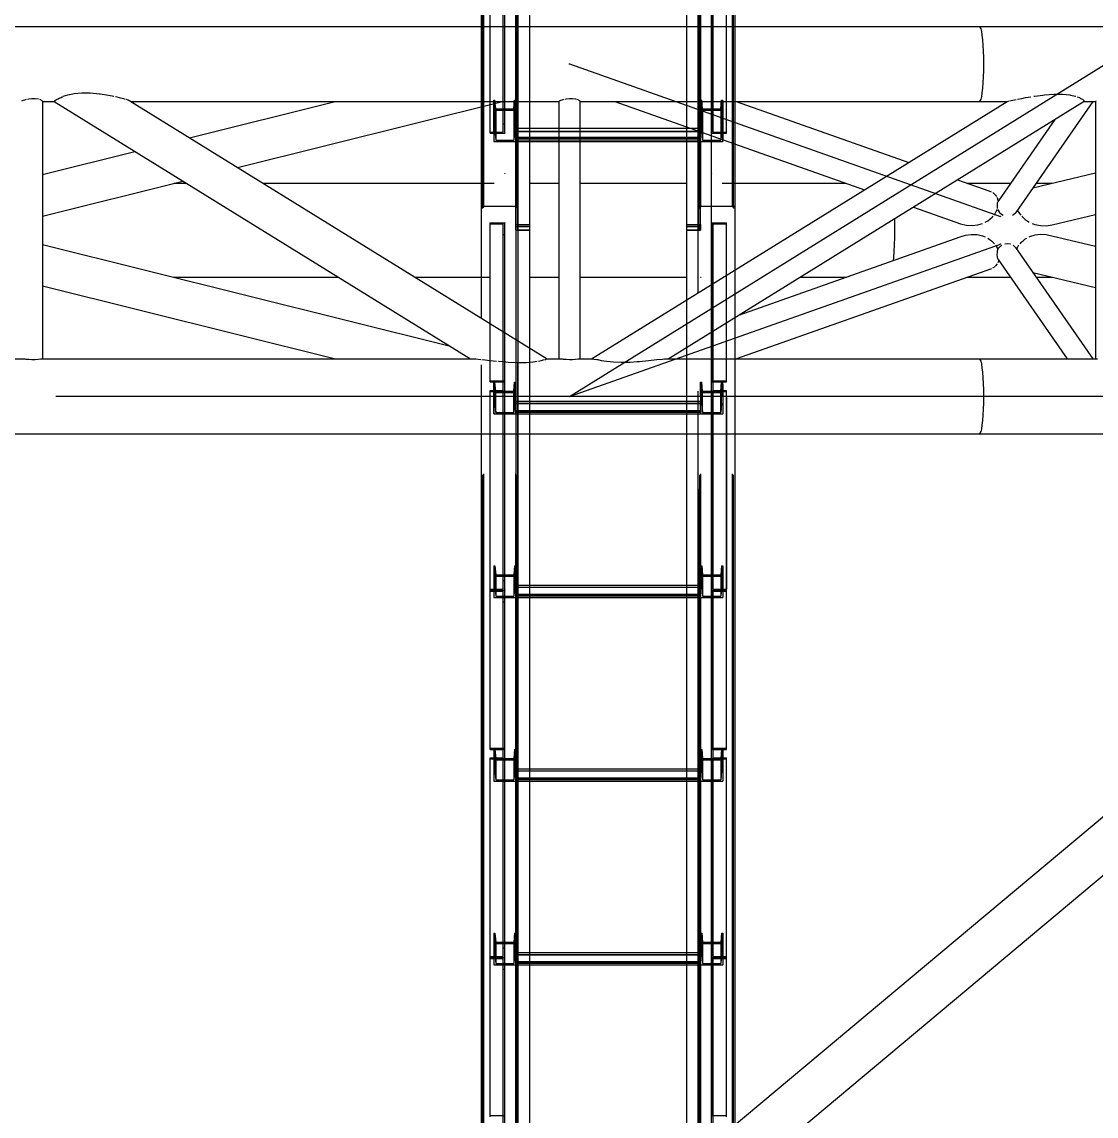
# Model space of a CAD drawing. Header units: millimetres. Extents: x 150209.93 to 150215.05, y 136675.65 to 136679.93.
# Drawn here: x 150213.788 to 150213.9043, y 136678.683 to 136678.8015 of the extents above; entities that cross this region are included whole.
import ezdxf

# ---------------------------------------------------------------- set-up
doc = ezdxf.new("R2010")
doc.units = ezdxf.units.MM
doc.header["$LTSCALE"] = 0.25
for name, pattern in [('CENTER', [50.8, 31.75, -6.35, 6.35, -6.35]), ('XKITLINE00', [0]), ('XKITLINE02', [4, 2, -2]), ('XKITLINE03', [6, 3, -1, 1, -1])]:
    doc.linetypes.add(name, pattern=pattern)

# ---------------------------------------------------------------- blocks, each defined once
blk = doc.blocks.new('çatıı')
at = {"color": 116, "linetype": 'XKITLINE02', "true_color": 0x136734}
for p, q in [((24664.54, 15752.41), (24664.54, 17452.73)), ((24665.07, 15753.25), (24665.07, 17453.8)), ((24682.31, 15753.25), (24682.31, 17436.87)), ((24682.84, 15752.41), (24682.84, 17434.76)), ((24683.69, 15752.41), (24683.69, 17435.72)), ((24547.15, 15752.41), (24547.15, 17382.25)), ((24547.68, 15753.25), (24547.68, 17382.75)), ((24564.91, 15753.25), (24564.92, 17382.75)), ((24564.99, 15740.27), (24564.99, 17383.29)), ((24565.45, 15752.41), (24565.45, 17382.25)), ((24565.85, 15740.48), (24565.85, 17383.08)), ((24572.5, 15809.97), (24572.5, 17383.29)), ((24657.5, 15796.2), (24657.5, 17383.29)), ((24657.5, 15743.16), (24657.5, 17380.27)), ((24664.15, 15740.48), (24664.15, 17383.08)), ((24665, 15740.27), (24665, 17383.29)), ((24546.3, 15807.12), (24546.3, 17332.58)), ((24564.99, 17309.24), (24564.99, 15740.27)), ((24565.85, 17311.54), (24565.85, 15740.48)), ((24572.5, 15743.16), (24572.5, 17310.06)), ((24558.2, 15793.37), (24558.2, 15909.61)), ((24559, 15792.88), (24559, 15909.61)), ((24670.98, 15848.24), (24670.98, 15909.61)), ((24671.78, 15846.83), (24671.78, 15909.61)), ((24551, 15792.88), (24551, 15905.19)), ((24678.98, 15846.83), (24678.98, 15905.19)), ((24546.3, 15807.12), (24546.3, 15850.57)), ((24566.3, 15809.97), (24566.3, 15850.57)), ((24572.5, 15809.97), (24572.5, 15850.57)), ((24657.5, 15796.2), (24657.5, 15850.57)), ((24663.69, 15794.01), (24663.69, 15850.57)), ((24683.69, 15786.94), (24683.69, 15850.57)), ((24670.98, 15792.88), (24670.98, 15848.24)), ((24671.78, 15793.37), (24671.78, 15848.24)), ((24678.98, 15792.88), (24678.98, 15848.24)), ((24552.99, 15793.79), (24552.99, 15810.67)), ((24552.99, 15810.67), (24553.67, 15810.67)), ((24552.99, 15810.28), (24552.99, 15805.23)), ((24553.67, 15793.79), (24553.67, 15810.67)), ((24554.06, 15805.92), (24553.67, 15810.67)), ((24563.93, 15805.92), (24564.31, 15810.67)), ((24564.31, 15793.79), (24564.31, 15810.67)), ((24564.31, 15810.67), (24564.99, 15810.67)), ((24564.99, 15793.79), (24564.99, 15810.67)), ((24564.99, 15810.28), (24564.99, 15805.23)), ((24664.97, 15810.28), (24664.97, 15793.79)), ((24664.97, 15805.23), (24664.97, 15810.67)), ((24664.97, 15810.67), (24665.65, 15810.67)), ((24665.65, 15793.79), (24665.65, 15810.67)), ((24666.04, 15805.92), (24665.65, 15810.67)), ((24675.91, 15805.92), (24676.29, 15810.67)), ((24676.29, 15793.79), (24676.29, 15810.67)), ((24676.29, 15810.67), (24676.97, 15810.67)), ((24676.97, 15810.28), (24676.97, 15793.79)), ((24676.97, 15805.23), (24676.97, 15810.67)), ((24552.99, 15805.23), (24552.99, 15788.35)), ((24552.99, 15805.23), (24564.99, 15805.23)), ((24554.06, 15805.92), (24554.06, 15789.04)), ((24554.06, 15805.92), (24563.93, 15805.92)), ((24563.93, 15805.92), (24563.93, 15789.04)), ((24564.99, 15805.23), (24564.99, 15788.35)), ((24664.97, 15788.35), (24664.97, 15805.23)), ((24664.97, 15805.23), (24676.97, 15805.23)), ((24666.04, 15805.92), (24675.91, 15805.92)), ((24666.04, 15805.92), (24666.04, 15789.04)), ((24675.91, 15805.92), (24675.91, 15789.04)), ((24676.97, 15788.35), (24676.97, 15805.23)), ((24558.2, 15797.78), (24559, 15797.78)), ((24670.98, 15797.78), (24671.78, 15797.78)), ((24551, 15793.37), (24558.2, 15793.37)), ((24551, 15792.88), (24559, 15792.88)), ((24552.99, 15793.79), (24553.67, 15793.79)), ((24552.99, 15793.79), (24552.99, 15788.35)), ((24553.67, 15793.79), (24554.06, 15789.04)), ((24564.31, 15793.79), (24563.93, 15789.04)), ((24564.31, 15793.79), (24564.99, 15793.79)), ((24564.99, 15788.35), (24564.99, 15795.59)), ((24564.99, 15795.59), (24572.5, 15795.59)), ((24564.99, 15795.49), (24664.97, 15795.49)), ((24564.99, 15793.89), (24664.97, 15793.89)), ((24564.99, 15793.79), (24564.99, 15788.35)), ((24564.99, 15793.79), (24664.97, 15793.79)), ((24564.99, 15790.69), (24664.97, 15790.69)), ((24588.25, 15795.59), (24599.65, 15795.59)), ((24657.5, 15795.59), (24664.97, 15795.59)), ((24664.97, 15788.35), (24664.97, 15795.59)), ((24664.97, 15793.79), (24664.97, 15788.35)), ((24664.97, 15793.79), (24665.65, 15793.79)), ((24665.65, 15793.79), (24666.04, 15789.04)), ((24670.98, 15792.88), (24678.98, 15792.88)), ((24671.78, 15793.37), (24678.98, 15793.37)), ((24676.29, 15793.79), (24675.91, 15789.04)), ((24676.29, 15793.79), (24676.97, 15793.79)), ((24676.97, 15793.79), (24676.97, 15788.35)), ((24552.99, 15788.35), (24564.99, 15788.35)), ((24554.06, 15789.04), (24563.93, 15789.04)), ((24564.99, 15790.16), (24572.5, 15790.16)), ((24564.99, 15789.2), (24664.97, 15789.2)), ((24564.99, 15788.35), (24572.5, 15788.35)), ((24588.25, 15790.16), (24599.65, 15790.16)), ((24588.25, 15788.35), (24599.65, 15788.35)), ((24657.5, 15790.16), (24664.97, 15790.16)), ((24657.5, 15788.35), (24664.97, 15788.35)), ((24664.97, 15788.35), (24676.97, 15788.35)), ((24666.04, 15789.04), (24675.91, 15789.04)), ((24546.3, 15752.41), (24546.3, 15753.36)), ((24546.3, 15752.41), (24547.15, 15752.41)), ((24546.3, 15752.41), (24547.15, 15752.41)), ((24547.68, 15753.25), (24547.15, 15752.41)), ((24547.68, 15753.25), (24547.15, 15752.41)), ((24547.15, 14108.01), (24547.15, 15752.41)), ((24547.68, 15753.25), (24564.91, 15753.25)), ((24547.68, 14108.55), (24547.68, 15753.25)), ((24547.68, 15753.25), (24564.92, 15753.25)), ((24564.91, 15753.25), (24565.45, 15752.41)), ((24564.91, 14108.55), (24564.92, 15753.25)), ((24564.92, 15753.25), (24565.45, 15752.41)), ((24565.45, 15752.41), (24566.3, 15752.41)), ((24565.45, 14108.01), (24565.45, 15752.41)), ((24565.45, 15752.41), (24566.3, 15752.41)), ((24566.3, 15752.41), (24566.3, 15753.36)), ((24663.69, 15752.41), (24663.69, 15753.36)), ((24663.69, 15752.41), (24664.54, 15752.41)), ((24663.69, 15752.41), (24664.54, 15752.41)), ((24665.07, 15753.25), (24664.54, 15752.41)), ((24665.07, 15753.25), (24664.54, 15752.41)), ((24664.54, 14108.01), (24664.54, 15752.41)), ((24665.07, 15753.25), (24682.31, 15753.25)), ((24665.07, 14108.55), (24665.07, 15753.25)), ((24665.07, 15753.25), (24682.31, 15753.25)), ((24682.31, 15753.25), (24682.84, 15752.41)), ((24682.31, 14108.55), (24682.31, 15753.25)), ((24682.31, 15753.25), (24682.84, 15752.41)), ((24682.84, 15752.41), (24683.69, 15752.41)), ((24682.84, 14108.01), (24682.84, 15752.41)), ((24682.84, 15752.41), (24683.69, 15752.41)), ((24683.69, 15752.41), (24683.69, 15753.36)), ((24551, 15658.09), (24551, 15744.34)), ((24551, 15744.34), (24559, 15744.34)), ((24551, 15743.71), (24558.2, 15743.71)), ((24558.2, 15652.37), (24558.2, 15743.71)), ((24559, 15652.37), (24559, 15744.34)), ((24564.99, 15743.29), (24566.3, 15743.29)), ((24565.85, 15743.08), (24566.3, 15743.09)), ((24663.69, 15743.29), (24665, 15743.29)), ((24663.69, 15743.09), (24664.15, 15743.08)), ((24664.15, 15743.08), (24664.15, 15740.48)), ((24665, 15743.29), (24665, 15740.27)), ((24670.98, 15710.02), (24670.98, 15744.34)), ((24670.98, 15744.34), (24678.98, 15744.34)), ((24671.78, 15711.33), (24671.78, 15743.71)), ((24671.78, 15743.71), (24678.98, 15743.71)), ((24678.98, 15715.79), (24678.98, 15744.34)), ((24558.2, 15737.99), (24559, 15737.99)), ((24564.99, 15742.34), (24566.3, 15742.34)), ((24564.99, 14100.27), (24564.99, 15742.34)), ((24564.99, 15740.27), (24572.5, 15740.27)), ((24564.99, 15740.27), (24572.5, 15740.27)), ((24565.85, 15742.2), (24572.5, 15742.25)), ((24565.85, 14100.42), (24565.85, 15742.2)), ((24565.85, 15740.48), (24572.5, 15740.4)), ((24565.85, 15740.42), (24572.5, 15740.36)), ((24572.5, 15740.27), (24572.5, 15742.34)), ((24572.5, 15742.34), (24572.5, 15742.25)), ((24572.5, 15740.36), (24572.5, 15740.27)), ((24657.5, 15740.27), (24657.5, 15742.34)), ((24657.5, 14102.25), (24657.5, 15742.25)), ((24657.5, 15742.25), (24664.15, 15742.2)), ((24657.5, 15740.4), (24664.15, 15740.48)), ((24657.5, 15740.36), (24664.15, 15740.42)), ((24657.5, 15740.27), (24665, 15740.27)), ((24657.5, 15740.27), (24665, 15740.27)), ((24663.69, 15742.34), (24665, 15742.34)), ((24664.15, 14100.42), (24664.15, 15742.2)), ((24665, 14100.27), (24665, 15742.34)), ((24670.98, 15737.99), (24671.78, 15737.99)), ((24678.98, 15658.09), (24678.98, 15715.79)), ((24683.69, 15629.97), (24683.69, 15718.7)), ((24670.98, 15652.37), (24670.98, 15710.83)), ((24671.78, 15652.37), (24671.78, 15711.33)), ((24657.5, 15629.97), (24657.5, 15702.48)), ((24663.69, 14153.32), (24663.69, 15706.31)), ((24546.3, 14167.42), (24546.3, 15692.58)), ((24566.3, 15629.97), (24566.3, 15680.21)), ((24572.5, 14102.34), (24572.5, 15676.38)), ((24572.5, 15629.97), (24572.5, 15676.38)), ((24564.99, 15669.24), (24564.99, 14100.27)), ((24565.85, 15668.71), (24565.85, 14100.42)), ((24551, 15658.73), (24559, 15658.73)), ((24551, 15658.09), (24558.2, 15658.09)), ((24552.99, 15646.38), (24552.99, 15657.93)), ((24552.99, 15657.93), (24553.67, 15657.93)), ((24552.99, 15656.81), (24552.99, 15652.46)), ((24553.67, 15646.38), (24553.67, 15657.93)), ((24554.06, 15653.16), (24553.67, 15657.93)), ((24558.2, 15545.93), (24558.2, 15658.15)), ((24558.2, 15658.15), (24559, 15658.15)), ((24559, 15545.41), (24559, 15658.15)), ((24563.93, 15653.16), (24564.31, 15657.93)), ((24564.31, 15646.38), (24564.31, 15657.93)), ((24564.31, 15657.93), (24564.99, 15657.93)), ((24564.99, 15646.38), (24564.99, 15657.93)), ((24564.99, 15656.81), (24564.99, 15652.46)), ((24664.97, 15650.27), (24664.97, 15657.93)), ((24664.97, 15657.93), (24665.65, 15657.93)), ((24664.97, 15656.81), (24664.97, 15646.38)), ((24666.04, 15653.16), (24665.65, 15657.93)), ((24665.65, 15646.38), (24665.65, 15657.93)), ((24670.98, 15658.73), (24678.98, 15658.73)), ((24670.98, 15545.41), (24670.98, 15658.15)), ((24670.98, 15658.15), (24671.78, 15658.15)), ((24671.78, 15545.93), (24671.78, 15658.15)), ((24671.78, 15658.09), (24678.98, 15658.09)), ((24675.91, 15653.16), (24676.29, 15657.93)), ((24676.29, 15657.93), (24676.97, 15657.93)), ((24676.29, 15646.38), (24676.29, 15657.93)), ((24676.97, 15650.27), (24676.97, 15657.93)), ((24676.97, 15656.81), (24676.97, 15646.38)), ((24551, 15545.41), (24551, 15653.47)), ((24551, 15653.47), (24558.2, 15653.47)), ((24551, 15652.95), (24559, 15652.95)), ((24552.99, 15640.9), (24552.99, 15652.46)), ((24552.99, 15652.46), (24564.99, 15652.46)), ((24554.06, 15641.6), (24554.06, 15653.16)), ((24554.06, 15653.16), (24563.93, 15653.16)), ((24558.2, 15652.37), (24559, 15652.37)), ((24563.93, 15641.6), (24563.93, 15653.16)), ((24564.99, 15640.9), (24564.99, 15652.46)), ((24664.97, 15652.46), (24676.97, 15652.46)), ((24664.97, 15650.27), (24664.97, 15640.9)), ((24666.04, 15653.16), (24675.91, 15653.16)), ((24666.04, 15641.6), (24666.04, 15653.16)), ((24670.98, 15652.95), (24678.98, 15652.95)), ((24670.98, 15652.37), (24671.78, 15652.37)), ((24670.98, 15650.27), (24670.98, 15545.41)), ((24671.78, 15653.47), (24678.98, 15653.47)), ((24675.91, 15641.6), (24675.91, 15653.16)), ((24676.97, 15650.27), (24676.97, 15640.9)), ((24678.98, 15545.41), (24678.98, 15653.47)), ((24678.98, 15650.27), (24678.98, 15545.93)), ((24552.99, 15646.38), (24553.67, 15646.38)), ((24552.99, 15646.38), (24552.99, 15640.9)), ((24553.67, 15646.38), (24554.06, 15641.6)), ((24564.31, 15646.38), (24563.93, 15641.6)), ((24564.31, 15646.38), (24564.99, 15646.38)), ((24564.99, 15640.9), (24564.99, 15647.61)), ((24564.99, 15647.61), (24664.97, 15647.61)), ((24564.99, 15647.54), (24664.97, 15647.54)), ((24564.99, 15646.45), (24664.97, 15646.45)), ((24564.99, 15646.38), (24564.99, 15640.9)), ((24564.99, 15646.38), (24664.97, 15646.38)), ((24564.99, 15642.73), (24664.97, 15642.73)), ((24664.97, 15640.9), (24664.97, 15647.61)), ((24664.97, 15646.38), (24664.97, 15640.9)), ((24664.97, 15646.38), (24665.65, 15646.38)), ((24665.65, 15646.38), (24666.04, 15641.6)), ((24676.29, 15646.38), (24675.91, 15641.6)), ((24676.29, 15646.38), (24676.97, 15646.38)), ((24676.97, 15646.38), (24676.97, 15640.9)), ((24552.99, 15640.9), (24564.99, 15640.9)), ((24554.06, 15641.6), (24563.93, 15641.6)), ((24564.99, 15642.14), (24664.97, 15642.14)), ((24564.99, 15641.71), (24664.97, 15641.71)), ((24564.99, 15640.9), (24664.97, 15640.9)), ((24664.97, 15640.9), (24676.97, 15640.9)), ((24666.04, 15641.6), (24675.91, 15641.6)), ((24552.99, 15558.47), (24552.99, 15546.91)), ((24552.99, 15558.47), (24553.67, 15558.47)), ((24552.99, 15558.47), (24552.99, 15553)), ((24553.67, 15558.47), (24553.67, 15546.91)), ((24553.67, 15558.47), (24554.06, 15553.69)), ((24554.06, 15553.69), (24554.06, 15542.13)), ((24554.06, 15553.69), (24563.93, 15553.69)), ((24564.31, 15558.47), (24563.93, 15553.69)), ((24563.93, 15553.69), (24563.93, 15542.13)), ((24564.31, 15558.47), (24564.31, 15546.91)), ((24564.31, 15558.47), (24564.99, 15558.47)), ((24564.99, 15558.47), (24564.99, 15546.91)), ((24564.99, 15558.47), (24564.99, 15553)), ((24664.97, 15558.47), (24664.97, 15553)), ((24664.97, 15558.47), (24665.65, 15558.47)), ((24664.97, 15558.47), (24664.97, 15546.91)), ((24665.65, 15558.47), (24666.04, 15553.69)), ((24665.65, 15558.47), (24665.65, 15546.91)), ((24666.04, 15553.69), (24675.91, 15553.69)), ((24666.04, 15553.69), (24666.04, 15542.13)), ((24676.29, 15558.47), (24675.91, 15553.69)), ((24675.91, 15553.69), (24675.91, 15542.13)), ((24676.29, 15558.47), (24676.97, 15558.47)), ((24676.29, 15558.47), (24676.29, 15546.91)), ((24676.97, 15558.47), (24676.97, 15553)), ((24676.97, 15558.47), (24676.97, 15546.91)), ((24552.99, 15553), (24552.99, 15541.44)), ((24552.99, 15553), (24564.99, 15553)), ((24558.2, 15550.62), (24559, 15550.62)), ((24564.99, 15553), (24564.99, 15541.44)), ((24564.99, 15541.44), (24564.99, 15548.15)), ((24564.99, 15548.15), (24572.5, 15548.15)), ((24564.99, 15548.08), (24664.97, 15548.08)), ((24657.5, 15548.15), (24664.97, 15548.15)), ((24664.97, 15553), (24676.97, 15553)), ((24664.97, 15553), (24664.97, 15541.44)), ((24664.97, 15541.44), (24664.97, 15548.15)), ((24670.98, 15550.62), (24671.78, 15550.62)), ((24676.97, 15553), (24676.97, 15541.44)), ((24551, 15545.93), (24558.2, 15545.93)), ((24551, 15545.41), (24559, 15545.41)), ((24551, 15459.16), (24551, 15545.41)), ((24551, 15545.41), (24559, 15545.41)), ((24551, 15544.78), (24558.2, 15544.78)), ((24552.99, 15546.91), (24553.67, 15546.91)), ((24552.99, 15546.91), (24552.99, 15541.44)), ((24553.67, 15546.91), (24554.06, 15542.13)), ((24554.06, 15542.13), (24563.93, 15542.13)), ((24558.2, 15453.44), (24558.2, 15544.78)), ((24559, 15453.44), (24559, 15545.41)), ((24564.31, 15546.91), (24563.93, 15542.13)), ((24564.31, 15546.91), (24564.99, 15546.91)), ((24564.99, 15546.98), (24664.97, 15546.98)), ((24564.99, 15546.91), (24564.99, 15541.44)), ((24564.99, 15546.91), (24664.97, 15546.91)), ((24564.99, 15543.26), (24664.97, 15543.26)), ((24564.99, 15542.68), (24572.5, 15542.68)), ((24564.99, 15542.24), (24664.97, 15542.24)), ((24657.5, 15542.68), (24664.97, 15542.68)), ((24664.97, 15546.91), (24664.97, 15541.44)), ((24664.97, 15546.91), (24665.65, 15546.91)), ((24665.65, 15546.91), (24666.04, 15542.13)), ((24666.04, 15542.13), (24675.91, 15542.13)), ((24670.98, 15453.44), (24670.98, 15545.41)), ((24670.98, 15545.41), (24678.98, 15545.41)), ((24670.98, 15545.41), (24678.98, 15545.41)), ((24671.78, 15545.93), (24678.98, 15545.93)), ((24671.78, 15453.44), (24671.78, 15544.78)), ((24671.78, 15544.78), (24678.98, 15544.78)), ((24676.29, 15546.91), (24675.91, 15542.13)), ((24676.29, 15546.91), (24676.97, 15546.91)), ((24676.97, 15546.91), (24676.97, 15541.44)), ((24678.98, 15459.16), (24678.98, 15545.41)), ((24552.99, 15541.44), (24564.99, 15541.44)), ((24558.2, 15539.05), (24559, 15539.05)), ((24564.99, 15541.44), (24572.5, 15541.44)), ((24657.5, 15541.44), (24664.97, 15541.44)), ((24664.97, 15541.44), (24676.97, 15541.44)), ((24670.98, 15539.05), (24671.78, 15539.05)), ((24551, 15459.8), (24559, 15459.8)), ((24551, 15459.16), (24558.2, 15459.16)), ((24552.99, 15459), (24552.99, 15447.44)), ((24552.99, 15459), (24553.67, 15459)), ((24552.99, 15459), (24552.99, 15453.53)), ((24553.67, 15459), (24553.67, 15447.44)), ((24553.67, 15459), (24554.06, 15454.23)), ((24558.2, 15347), (24558.2, 15459.22)), ((24558.2, 15459.22), (24559, 15459.22)), ((24559, 15346.48), (24559, 15459.22)), ((24564.31, 15459), (24563.93, 15454.23)), ((24564.31, 15459), (24564.31, 15447.44)), ((24564.31, 15459), (24564.99, 15459)), ((24564.99, 15459), (24564.99, 15447.44)), ((24564.99, 15459), (24564.99, 15453.53)), ((24664.97, 15459), (24664.97, 15453.53)), ((24664.97, 15459), (24665.65, 15459)), ((24664.97, 15459), (24664.97, 15447.44)), ((24665.65, 15459), (24666.04, 15454.23)), ((24665.65, 15459), (24665.65, 15447.44)), ((24670.98, 15459.8), (24678.98, 15459.8)), ((24670.98, 15346.48), (24670.98, 15459.22)), ((24670.98, 15459.22), (24671.78, 15459.22)), ((24671.78, 15347), (24671.78, 15459.22)), ((24671.78, 15459.16), (24678.98, 15459.16)), ((24676.29, 15459), (24675.91, 15454.23)), ((24676.29, 15459), (24676.97, 15459)), ((24676.29, 15459), (24676.29, 15447.44)), ((24676.97, 15459), (24676.97, 15453.53)), ((24676.97, 15459), (24676.97, 15447.44)), ((24551, 15346.48), (24551, 15454.54)), ((24551, 15454.54), (24558.2, 15454.54)), ((24551, 15454.01), (24559, 15454.01)), ((24552.99, 15453.53), (24552.99, 15441.97)), ((24552.99, 15453.53), (24564.99, 15453.53)), ((24554.06, 15454.23), (24554.06, 15442.67)), ((24554.06, 15454.23), (24563.93, 15454.23)), ((24558.2, 15453.44), (24559, 15453.44)), ((24563.93, 15454.23), (24563.93, 15442.67)), ((24564.99, 15453.53), (24564.99, 15441.97)), ((24664.97, 15453.53), (24676.97, 15453.53)), ((24664.97, 15453.53), (24664.97, 15441.97)), ((24666.04, 15454.23), (24675.91, 15454.23)), ((24666.04, 15454.23), (24666.04, 15442.67)), ((24670.98, 15454.01), (24678.98, 15454.01)), ((24670.98, 15453.44), (24671.78, 15453.44)), ((24671.78, 15454.54), (24678.98, 15454.54)), ((24675.91, 15454.23), (24675.91, 15442.67)), ((24676.97, 15453.53), (24676.97, 15441.97)), ((24678.98, 15346.48), (24678.98, 15454.54)), ((24552.99, 15447.44), (24553.67, 15447.44)), ((24552.99, 15447.44), (24552.99, 15441.97)), ((24553.67, 15447.44), (24554.06, 15442.67)), ((24564.31, 15447.44), (24563.93, 15442.67)), ((24564.31, 15447.44), (24564.99, 15447.44)), ((24564.99, 15441.97), (24564.99, 15448.68)), ((24564.99, 15448.68), (24572.5, 15448.68)), ((24564.99, 15448.61), (24664.97, 15448.61)), ((24564.99, 15447.51), (24664.97, 15447.51)), ((24564.99, 15447.44), (24564.99, 15441.97)), ((24564.99, 15447.44), (24664.97, 15447.44)), ((24657.5, 15448.68), (24664.97, 15448.68)), ((24664.97, 15441.97), (24664.97, 15448.68)), ((24664.97, 15447.44), (24664.97, 15441.97)), ((24664.97, 15447.44), (24665.65, 15447.44)), ((24665.65, 15447.44), (24666.04, 15442.67)), ((24676.29, 15447.44), (24675.91, 15442.67)), ((24676.29, 15447.44), (24676.97, 15447.44)), ((24676.97, 15447.44), (24676.97, 15441.97)), ((24552.99, 15441.97), (24564.99, 15441.97)), ((24554.06, 15442.67), (24563.93, 15442.67)), ((24564.99, 15443.8), (24664.97, 15443.8)), ((24564.99, 15443.21), (24572.5, 15443.21)), ((24564.99, 15442.78), (24664.97, 15442.78)), ((24564.99, 15441.97), (24572.5, 15441.97)), ((24657.5, 15443.21), (24664.97, 15443.21)), ((24657.5, 15441.97), (24664.97, 15441.97)), ((24664.97, 15441.97), (24676.97, 15441.97)), ((24666.04, 15442.67), (24675.91, 15442.67)), ((24552.99, 15359.54), (24552.99, 15347.98)), ((24552.99, 15359.54), (24553.67, 15359.54)), ((24552.99, 15359.54), (24552.99, 15354.07)), ((24553.67, 15359.54), (24553.67, 15347.98)), ((24553.67, 15359.54), (24554.06, 15354.76)), ((24564.31, 15359.54), (24563.93, 15354.76)), ((24564.31, 15359.54), (24564.31, 15347.98)), ((24564.31, 15359.54), (24564.99, 15359.54)), ((24564.99, 15359.54), (24564.99, 15347.98)), ((24564.99, 15359.54), (24564.99, 15354.07)), ((24664.97, 15359.54), (24664.97, 15354.07)), ((24664.97, 15359.54), (24665.65, 15359.54)), ((24664.97, 15359.54), (24664.97, 15347.98)), ((24665.65, 15359.54), (24666.04, 15354.76)), ((24665.65, 15359.54), (24665.65, 15347.98)), ((24676.29, 15359.54), (24675.91, 15354.76)), ((24676.29, 15359.54), (24676.97, 15359.54)), ((24676.29, 15359.54), (24676.29, 15347.98)), ((24676.97, 15359.54), (24676.97, 15354.07)), ((24676.97, 15359.54), (24676.97, 15347.98)), ((24552.99, 15354.07), (24552.99, 15342.51)), ((24552.99, 15354.07), (24564.99, 15354.07)), ((24554.06, 15354.76), (24554.06, 15343.2)), ((24554.06, 15354.76), (24563.93, 15354.76)), ((24563.93, 15354.76), (24563.93, 15343.2)), ((24564.99, 15354.07), (24564.99, 15342.51)), ((24664.97, 15354.07), (24676.97, 15354.07)), ((24664.97, 15354.07), (24664.97, 15342.51)), ((24666.04, 15354.76), (24675.91, 15354.76)), ((24666.04, 15354.76), (24666.04, 15343.2)), ((24675.91, 15354.76), (24675.91, 15343.2)), ((24676.97, 15354.07), (24676.97, 15342.51)), ((24551, 15347), (24558.2, 15347)), ((24551, 15346.48), (24559, 15346.48)), ((24551, 15260.23), (24551, 15346.48)), ((24551, 15346.48), (24559, 15346.48)), ((24552.99, 15347.98), (24553.67, 15347.98)), ((24552.99, 15347.98), (24552.99, 15342.51)), ((24553.67, 15347.98), (24554.06, 15343.2)), ((24558.2, 15351.69), (24559, 15351.69)), ((24559, 15254.5), (24559, 15346.48)), ((24564.31, 15347.98), (24563.93, 15343.2)), ((24564.31, 15347.98), (24564.99, 15347.98)), ((24564.99, 15342.51), (24564.99, 15349.22)), ((24564.99, 15349.22), (24572.5, 15349.22)), ((24564.99, 15349.15), (24664.97, 15349.15)), ((24564.99, 15348.05), (24664.97, 15348.05)), ((24564.99, 15347.98), (24564.99, 15342.51)), ((24564.99, 15347.98), (24664.97, 15347.98)), ((24657.5, 15349.22), (24664.97, 15349.22)), ((24664.97, 15342.51), (24664.97, 15349.22)), ((24664.97, 15347.98), (24664.97, 15342.51)), ((24664.97, 15347.98), (24665.65, 15347.98)), ((24665.65, 15347.98), (24666.04, 15343.2)), ((24670.98, 15351.69), (24671.78, 15351.69)), ((24670.98, 15346.48), (24678.98, 15346.48)), ((24670.98, 15254.5), (24670.98, 15346.48)), ((24670.98, 15346.48), (24678.98, 15346.48)), ((24671.78, 15347), (24678.98, 15347)), ((24676.29, 15347.98), (24675.91, 15343.2)), ((24676.29, 15347.98), (24676.97, 15347.98)), ((24676.97, 15347.98), (24676.97, 15342.51)), ((24678.98, 15260.23), (24678.98, 15346.48)), ((24551, 15345.84), (24558.2, 15345.84)), ((24552.99, 15342.51), (24564.99, 15342.51)), ((24554.06, 15343.2), (24563.93, 15343.2)), ((24558.2, 15254.5), (24558.2, 15345.84)), ((24564.99, 15344.33), (24664.97, 15344.33)), ((24564.99, 15343.74), (24572.5, 15343.74)), ((24564.99, 15343.31), (24664.97, 15343.31)), ((24564.99, 15342.51), (24572.5, 15342.51)), ((24657.5, 15343.74), (24664.97, 15343.74)), ((24657.5, 15342.51), (24664.97, 15342.51)), ((24664.97, 15342.51), (24676.97, 15342.51)), ((24666.04, 15343.2), (24675.91, 15343.2)), ((24671.78, 15254.5), (24671.78, 15345.84)), ((24671.78, 15345.84), (24678.98, 15345.84)), ((24558.2, 15340.12), (24559, 15340.12)), ((24670.98, 15340.12), (24671.78, 15340.12)), ((24551, 15260.86), (24559, 15260.86)), ((24670.98, 15260.86), (24678.98, 15260.86))]:
    blk.add_line(p, q, dxfattribs=at)
at = {"color": 1, "linetype": 'XKITLINE03'}
for p, q in [((24564.99, 17380.27), (24564.99, 15740.27)), ((24665, 15740.27), (24665, 17380.27)), ((24670.99, 15742.68), (24670.99, 17382.53)), ((24559, 15792.88), (24559, 15904.7)), ((24670.98, 15904.7), (24670.98, 15792.88)), ((24564.99, 15788.35), (24564.99, 15805.23)), ((24664.97, 15805.23), (24664.97, 15788.35)), ((24564.99, 15790.16), (24664.97, 15790.16)), ((24559, 14104.66), (24559, 15770.92)), ((24670.99, 14104.66), (24670.99, 15770.92)), ((24559, 15658.73), (24559, 15744.34)), ((24670.98, 15744.34), (24670.98, 15658.73)), ((24564.99, 15740.27), (24564.99, 14100.27)), ((24665, 14100.27), (24665, 15740.27)), ((24559, 15545.41), (24559, 15652.95)), ((24564.99, 15640.9), (24564.99, 15652.46)), ((24664.97, 15652.46), (24664.97, 15640.9)), ((24670.98, 15652.95), (24670.98, 15545.41)), ((24564.99, 15642.14), (24664.97, 15642.14)), ((24564.99, 15541.44), (24564.99, 15553)), ((24664.97, 15553), (24664.97, 15541.44)), ((24559, 15459.8), (24559, 15545.41)), ((24564.99, 15542.68), (24664.97, 15542.68)), ((24670.98, 15545.41), (24670.98, 15459.8)), ((24559, 15346.48), (24559, 15454.01)), ((24564.99, 15441.97), (24564.99, 15453.53)), ((24664.97, 15453.53), (24664.97, 15441.97)), ((24670.98, 15454.01), (24670.98, 15346.48)), ((24564.99, 15443.21), (24664.97, 15443.21)), ((24564.99, 15342.51), (24564.99, 15354.07)), ((24664.97, 15354.07), (24664.97, 15342.51)), ((24559, 15260.86), (24559, 15346.48)), ((24670.98, 15346.48), (24670.98, 15260.86)), ((24564.99, 15343.74), (24664.97, 15343.74))]:
    blk.add_line(p, q, dxfattribs=at)
at = {"color": 7, "linetype": 'XKITLINE00'}
for p, q in [((24546.3, 15850.57), (24546.3, 16339.66)), ((24566.3, 15850.57), (24566.3, 16322.91)), ((24572.5, 15850.57), (24572.5, 16317.72)), ((24657.5, 15850.57), (24657.5, 16246.55)), ((24663.69, 15850.57), (24663.69, 16241.36)), ((24683.69, 15850.57), (24683.69, 16224.62)), ((24566.3, 15753.36), (24566.3, 15809.97)), ((24572.5, 15743.29), (24572.5, 15809.97)), ((24546.3, 15753.36), (24546.3, 15807.12)), ((24572.5, 15795.59), (24588.25, 15795.59)), ((24599.65, 15795.59), (24657.5, 15795.59)), ((24657.5, 15743.16), (24657.5, 15796.2)), ((24663.69, 15753.36), (24663.69, 15794.01)), ((24572.5, 15790.16), (24588.25, 15790.16)), ((24572.5, 15788.35), (24588.25, 15788.35)), ((24599.65, 15790.16), (24657.5, 15790.16)), ((24599.65, 15788.35), (24657.5, 15788.35)), ((24683.69, 15753.36), (24683.69, 15786.94)), ((24546.3, 15753.36), (24566.3, 15753.36)), ((24546.3, 15692.58), (24546.3, 15753.36)), ((24546.3, 15753.36), (24566.3, 15753.36)), ((24566.3, 15680.21), (24566.3, 15753.36)), ((24663.69, 15753.36), (24683.69, 15753.36)), ((24663.69, 15706.31), (24663.69, 15753.36)), ((24663.69, 15753.36), (24683.69, 15753.36)), ((24683.69, 15718.7), (24683.69, 15753.36)), ((24566.3, 15743.29), (24572.5, 15743.29)), ((24566.3, 15743.09), (24572.5, 15743.16)), ((24572.5, 15743.16), (24572.5, 15743.29)), ((24572.5, 15742.34), (24572.5, 15743.16)), ((24657.5, 15743.29), (24663.69, 15743.29)), ((24657.5, 15743.16), (24663.69, 15743.09)), ((24657.5, 15742.34), (24657.5, 15743.16)), ((24566.3, 15742.34), (24572.5, 15742.34)), ((24572.5, 15676.38), (24572.5, 15742.34)), ((24657.5, 15702.48), (24657.5, 15742.34)), ((24657.5, 15742.34), (24663.69, 15742.34)), ((24546.3, 15140.89), (24546.3, 15629.97)), ((24566.3, 15157.64), (24566.3, 15629.97)), ((24572.5, 15162.83), (24572.5, 15629.97)), ((24657.5, 15234), (24657.5, 15629.97)), ((24663.69, 15239.19), (24663.69, 15629.97)), ((24683.69, 15255.93), (24683.69, 15629.97)), ((24572.5, 15548.15), (24657.5, 15548.15)), ((24572.5, 15542.68), (24657.5, 15542.68)), ((24572.5, 15541.44), (24657.5, 15541.44)), ((24572.5, 15448.68), (24657.5, 15448.68)), ((24572.5, 15443.21), (24657.5, 15443.21)), ((24572.5, 15441.97), (24657.5, 15441.97)), ((24572.5, 15349.22), (24657.5, 15349.22)), ((24572.5, 15343.74), (24657.5, 15343.74)), ((24572.5, 15342.51), (24657.5, 15342.51))]:
    blk.add_line(p, q, dxfattribs=at)
at = {"color": 8, "linetype": 'XKITLINE00'}
for p, q in [((23551.38, 15850.57), (24815.88, 15850.57)), ((24815.88, 15850.57), (24816.29, 15850.27)), ((24815.88, 15850.57), (24816.29, 15850.27)), ((24815.88, 15850.57), (25133.95, 15850.57)), ((24816.29, 15850.27), (24816.68, 15849.35)), ((24816.29, 15850.27), (24816.68, 15849.35)), ((24816.68, 15849.35), (24817.05, 15847.86)), ((24816.68, 15849.35), (24817.05, 15847.86)), ((24817.05, 15847.86), (24817.39, 15845.83)), ((24817.39, 15845.83), (24817.68, 15843.32)), ((24817.68, 15843.32), (24817.91, 15840.42)), ((24817.91, 15840.42), (24818.08, 15837.22)), ((24818.08, 15837.22), (24818.19, 15833.8)), ((24818.19, 15833.8), (24818.22, 15830.27)), ((24818.19, 15826.75), (24818.08, 15823.33)), ((24818.22, 15830.27), (24818.19, 15826.75)), ((24817.91, 15820.12), (24817.68, 15817.23)), ((24818.08, 15823.33), (24817.91, 15820.12)), ((24325.07, 15814.07), (24325.87, 15814.28)), ((24325.87, 15814.28), (24329.89, 15814.67)), ((24329.89, 15814.67), (24334.55, 15814.62)), ((24334.55, 15814.62), (24339.62, 15814.12)), ((24817.39, 15814.72), (24817.05, 15812.69)), ((24817.68, 15817.23), (24817.39, 15814.72)), ((24297.54, 15810.33), (24298.35, 15810.68)), ((24298.35, 15810.68), (24299.01, 15810.84)), ((24299.01, 15810.84), (24299.61, 15811.1)), ((24299.61, 15811.1), (24299.92, 15811.17)), ((24300.46, 15811.3), (24301.2, 15811.48)), ((24301.2, 15811.48), (24302.96, 15811.67)), ((24302.96, 15811.67), (24304.72, 15811.64)), ((24304.72, 15811.64), (24306.31, 15811.4)), ((24306.31, 15811.4), (24306.58, 15811.3)), ((24306.96, 15811.17), (24307.57, 15810.96)), ((24307.57, 15810.96), (24307.75, 15810.84)), ((24307.75, 15810.84), (24308.38, 15810.59)), ((24308.38, 15810.59), (24308.56, 15810.35)), ((24308.62, 15810.27), (24308.66, 15810.22)), ((24308.66, 15810.22), (24308.66, 15670.57)), ((24308.66, 15809.97), (24315.03, 15809.97)), ((24314.91, 15810.05), (24315.19, 15810.09)), ((24314.91, 15810.05), (24540.39, 15670.57)), ((24315.22, 15810.27), (24315.19, 15810.09)), ((24315.23, 15810.41), (24315.22, 15810.35)), ((24315.23, 15810.41), (24316.15, 15810.84)), ((24316.21, 15810.98), (24316.15, 15810.84)), ((24316.21, 15810.98), (24316.53, 15811.17)), ((24316.75, 15811.31), (24317.62, 15811.83)), ((24317.62, 15811.83), (24318.75, 15812.18)), ((24318.75, 15812.18), (24319.51, 15812.65)), ((24319.93, 15812.84), (24322.41, 15813.63)), ((24322.41, 15813.63), (24325.07, 15814.07)), ((24339.62, 15814.12), (24339.9, 15814.07)), ((24339.9, 15814.07), (24344.44, 15813.44)), ((24344.44, 15813.44), (24347.38, 15812.84)), ((24348.28, 15812.65), (24348.95, 15812.52)), ((24348.95, 15812.52), (24350.13, 15812.18)), ((24350.13, 15812.18), (24352.52, 15811.64)), ((24352.52, 15811.64), (24353.5, 15811.31)), ((24353.89, 15811.17), (24354.89, 15810.84)), ((24354.89, 15810.84), (24355.05, 15810.8)), ((24355.05, 15810.8), (24355.9, 15810.35)), ((24356.04, 15810.27), (24581.87, 15670.57)), ((24356.52, 15809.97), (24588.25, 15809.97)), ((24388.27, 15790.33), (24467.13, 15809.97)), ((24414.28, 15774.24), (24557.75, 15809.97)), ((24588.25, 15810.06), (24588.35, 15810.09)), ((24588.25, 15810.06), (24588.25, 15670.57)), ((24588.49, 15810.27), (24588.35, 15810.09)), ((24588.58, 15810.35), (24589.34, 15810.68)), ((24589.34, 15810.68), (24590, 15810.84)), ((24590, 15810.84), (24590.6, 15811.1)), ((24590.6, 15811.1), (24590.91, 15811.17)), ((24591.46, 15811.31), (24592.19, 15811.48)), ((24592.19, 15811.48), (24593.95, 15811.67)), ((24593.95, 15811.67), (24595.71, 15811.64)), ((24595.71, 15811.64), (24597.3, 15811.4)), ((24597.3, 15811.4), (24597.56, 15811.31)), ((24597.94, 15811.17), (24598.56, 15810.96)), ((24598.56, 15810.96), (24598.73, 15810.84)), ((24598.73, 15810.84), (24599.37, 15810.59)), ((24599.37, 15810.59), (24599.55, 15810.35)), ((24599.61, 15810.27), (24599.65, 15810.22)), ((24599.65, 15810.22), (24599.65, 15670.57)), ((24599.65, 15809.97), (24815.88, 15809.97)), ((24605.99, 15670.57), (24831.04, 15809.99)), ((24618.53, 15809.97), (24753.82, 15762.15)), ((24647.44, 15670.57), (24872.76, 15810.16)), ((24684.21, 15809.97), (24777.69, 15776.93)), ((24815.88, 15809.97), (24816.29, 15810.28)), ((24815.88, 15809.97), (24816.29, 15810.28)), ((24815.88, 15809.97), (24831.02, 15809.97)), ((24816.68, 15811.2), (24816.29, 15810.28)), ((24816.68, 15811.2), (24816.29, 15810.28)), ((24817.05, 15812.69), (24816.68, 15811.2)), ((24817.05, 15812.69), (24816.68, 15811.2)), ((24831.06, 15809.99), (24831.09, 15809.97)), ((24831.09, 15809.97), (24831.47, 15810.16)), ((24831.47, 15810.16), (24831.91, 15810.25)), ((24832.32, 15810.34), (24833.16, 15810.51)), ((24833.16, 15810.51), (24833.26, 15810.55)), ((24833.26, 15810.55), (24835.81, 15811.11)), ((24877.38, 15809.97), (24835.73, 15749.89)), ((24836.6, 15811.28), (24838.96, 15811.66)), ((24838.96, 15811.66), (24840.89, 15812.08)), ((24840.89, 15812.08), (24843.8, 15812.55)), ((24845.47, 15812.82), (24845.93, 15812.89)), ((24845.93, 15812.89), (24850.29, 15813.37)), ((24850.29, 15813.37), (24851.16, 15813.49)), ((24851.16, 15813.49), (24856.39, 15813.91)), ((24856.39, 15813.91), (24861.04, 15813.91)), ((24861.04, 15813.91), (24864.87, 15813.49)), ((24864.87, 15813.49), (24865.28, 15813.37)), ((24865.28, 15813.37), (24868.03, 15812.88)), ((24868.03, 15812.88), (24868.21, 15812.82)), ((24868.95, 15812.55), (24870.27, 15812.07)), ((24870.27, 15812.07), (24870.73, 15811.66)), ((24870.73, 15811.66), (24871.73, 15811.29)), ((24871.93, 15811.11), (24872.48, 15810.54)), ((24872.48, 15810.54), (24872.47, 15810.51)), ((24872.47, 15810.51), (24872.61, 15810.34)), ((24872.47, 15809.97), (24878.82, 15809.97)), ((24872.68, 15810.25), (24872.76, 15810.16)), ((24878.82, 15810.05), (24878.96, 15810.08)), ((24878.82, 15810.05), (24878.82, 15670.57)), ((24879.1, 15810.26), (24878.96, 15810.08)), ((24856.78, 15800.25), (24826.25, 15756.21)), ((24308.66, 15770.51), (24358.69, 15782.97)), ((24308.66, 15747.94), (24384.7, 15766.88)), ((24804.07, 15767.61), (24821.15, 15761.57)), ((24844.98, 15763.24), (24878.82, 15771.3)), ((24379.88, 15765.67), (24386.65, 15765.67)), ((24428.14, 15765.67), (24553.28, 15765.67)), ((24564.71, 15765.67), (24564.99, 15765.67)), ((24572.5, 15765.67), (24588.25, 15765.67)), ((24599.65, 15765.67), (24657.5, 15765.67)), ((24665, 15765.67), (24665.26, 15765.67)), ((24676.69, 15765.67), (24743.85, 15765.67)), ((24809.53, 15765.67), (24832.81, 15765.67)), ((24821.15, 15761.57), (24822.32, 15761.03)), ((24846.67, 15765.67), (24855.22, 15765.67)), ((24823.2, 15760.63), (24823.22, 15760.62)), ((24823.22, 15760.62), (24824.11, 15759.81)), ((24824.11, 15759.81), (24824.71, 15759.31)), ((24824.71, 15759.31), (24825.2, 15758.49)), ((24825.49, 15758.01), (24825.71, 15757.64)), ((24825.69, 15755.03), (24825.53, 15753.5)), ((24825.89, 15755.45), (24825.69, 15755.03)), ((24825.71, 15757.64), (24825.8, 15757.01)), ((24825.8, 15757.01), (24826.11, 15755.94)), ((24826.13, 15755.97), (24825.89, 15755.45)), ((24826.25, 15756.21), (24826.13, 15755.97)), ((24780.21, 15752.82), (24805.76, 15743.79)), ((24824.37, 15749.16), (24823.82, 15748.49)), ((24824.87, 15750.27), (24824.37, 15749.16)), ((24825.5, 15751.34), (24824.87, 15750.27)), ((24825.55, 15751.53), (24825.5, 15751.34)), ((24825.53, 15753.5), (24825.55, 15753.34)), ((24825.55, 15753.34), (24825.69, 15751.96)), ((24825.86, 15751.49), (24826.61, 15750.21)), ((24826.61, 15750.21), (24826.74, 15750.09)), ((24826.74, 15750.09), (24827.88, 15748.97)), ((24827.88, 15748.97), (24828.83, 15748.47)), ((24834.5, 15748.73), (24835.73, 15749.89)), ((24836.57, 15751.1), (24837.17, 15750.09)), ((24837.17, 15750.09), (24837.19, 15750.04)), ((24837.19, 15750.04), (24838.34, 15748.47)), ((24769.96, 15746.47), (24770.02, 15744.25)), ((24770.02, 15744.25), (24770.06, 15740.27)), ((24805.76, 15743.79), (24808.88, 15743.06)), ((24808.88, 15743.06), (24812.07, 15742.86)), ((24812.07, 15742.86), (24815.2, 15743.2)), ((24815.2, 15743.2), (24817.71, 15743.95)), ((24819.17, 15744.64), (24820.62, 15745.42)), ((24820.62, 15745.42), (24821.85, 15746.49)), ((24821.85, 15746.49), (24822.72, 15747.15)), ((24823.28, 15747.83), (24822.72, 15747.15)), ((24833.93, 15748.47), (24834.5, 15748.73)), ((24838.89, 15747.79), (24840.61, 15746.29)), ((24840.61, 15746.29), (24840.85, 15746.03)), ((24840.85, 15746.03), (24843, 15744.61)), ((24844.64, 15743.9), (24845.99, 15743.37)), ((24845.99, 15743.37), (24849.03, 15742.77)), ((24852.19, 15742.71), (24855.32, 15743.19)), ((24855.32, 15743.19), (24878.82, 15748.79)), ((24770.06, 15740.27), (24770.02, 15736.3)), ((24805.51, 15736.64), (24808.47, 15737.6)), ((24808.47, 15737.6), (24811.58, 15738.03)), ((24811.58, 15738.03), (24814.7, 15737.93)), ((24814.7, 15737.93), (24817.66, 15737.28)), ((24817.66, 15737.28), (24819.05, 15736.68)), ((24843.28, 15736.93), (24846.11, 15737.83)), ((24846.11, 15737.83), (24849.14, 15738.2)), ((24849.03, 15742.77), (24852.19, 15742.71)), ((24849.14, 15738.2), (24852.22, 15738.03)), ((24852.22, 15738.03), (24878.82, 15731.69)), ((24308.66, 15732.56), (24528.82, 15677.73)), ((24685.74, 15694.3), (24805.51, 15736.64)), ((24769.92, 15732.43), (24769.74, 15728.74)), ((24770.02, 15736.3), (24769.92, 15732.43)), ((24820.53, 15735.97), (24822.52, 15734.54)), ((24822.52, 15734.54), (24822.6, 15734.44)), ((24822.6, 15734.44), (24824.22, 15732.8)), ((24824.69, 15732.11), (24825.55, 15730.64)), ((24826.55, 15730.8), (24827.65, 15731.89)), ((24827.65, 15731.89), (24828.13, 15732.15)), ((24829.68, 15732.81), (24830.97, 15733.06)), ((24830.97, 15733.06), (24832.7, 15732.86)), ((24832.7, 15732.86), (24832.81, 15732.81)), ((24834.26, 15732.15), (24834.27, 15732.15)), ((24834.27, 15732.15), (24835.5, 15730.99)), ((24836.9, 15731.76), (24836.4, 15730.79)), ((24837.23, 15732.15), (24836.9, 15731.76)), ((24838.66, 15733.79), (24837.81, 15732.81)), ((24838.66, 15733.79), (24839.73, 15734.6)), ((24839.73, 15734.6), (24840.8, 15735.55)), ((24840.8, 15735.55), (24841.62, 15736.01)), ((24842.86, 15736.7), (24843.28, 15736.93)), ((24769.5, 15725.35), (24769.36, 15723.86)), ((24769.74, 15728.74), (24769.5, 15725.35)), ((24825.51, 15727.28), (24825.48, 15727.11)), ((24825.48, 15727.11), (24825.63, 15725.71)), ((24825.57, 15727.93), (24825.51, 15727.28)), ((24825.55, 15730.64), (24825.66, 15730.49)), ((24825.67, 15728.95), (24825.57, 15728)), ((24825.64, 15725.65), (24825.65, 15725.57)), ((24825.65, 15725.57), (24825.84, 15725.16)), ((24825.66, 15730.49), (24825.93, 15729.77)), ((24825.99, 15729.94), (24825.67, 15728.95)), ((24826.39, 15730.64), (24825.99, 15729.94)), ((24826.39, 15730.64), (24826.55, 15730.8)), ((24835.5, 15730.99), (24877.38, 15670.57)), ((24836.4, 15730.79), (24836.02, 15730.24)), ((24684.13, 15670.57), (24822.67, 15719.55)), ((24823.34, 15719.97), (24824.45, 15720.67)), ((24824.7, 15720.99), (24824.45, 15720.67)), ((24825.69, 15722.09), (24824.7, 15720.99)), ((24825.84, 15725.16), (24826.18, 15724.44)), ((24826.42, 15723.83), (24825.94, 15722.6)), ((24826.18, 15724.44), (24863.52, 15670.57)), ((24826.5, 15723.98), (24826.42, 15723.83)), ((24379.67, 15714.87), (24468.77, 15714.87)), ((24510.26, 15714.87), (24551, 15714.87)), ((24564.71, 15714.87), (24564.99, 15714.87)), ((24572.5, 15714.87), (24588.25, 15714.87)), ((24599.65, 15714.87), (24657.5, 15714.87)), ((24665, 15714.87), (24665.26, 15714.87)), ((24718.95, 15714.87), (24743.94, 15714.87)), ((24809.45, 15714.87), (24832.81, 15714.87)), ((24844.92, 15717.4), (24878.82, 15709.32)), ((24846.67, 15714.87), (24855.51, 15714.87)), ((24308.66, 15710.09), (24467.34, 15670.57)), ((24064.73, 15670.57), (24298.23, 15670.57)), ((24298.27, 15670.57), (24298.35, 15670.57)), ((24298.35, 15670.57), (24299.01, 15670.6)), ((24298.35, 15670.57), (24298.4, 15670.57)), ((24298.71, 15670.57), (24299.12, 15670.58)), ((24298.9, 15670.57), (24299.18, 15670.57)), ((24299.01, 15670.6), (24299.61, 15670.51)), ((24299.61, 15670.51), (24301.2, 15670.37)), ((24301.2, 15670.37), (24302.96, 15670.3)), ((24302.96, 15670.3), (24304.72, 15670.31)), ((24304.72, 15670.31), (24306.31, 15670.4)), ((24306.31, 15670.4), (24307.57, 15670.56)), ((24307.57, 15670.56), (24307.75, 15670.6)), ((24307.64, 15670.57), (24307.76, 15670.57)), ((24307.75, 15670.6), (24308.23, 15670.57)), ((24308.28, 15670.57), (24542.12, 15670.57)), ((24542.2, 15670.57), (24542.86, 15670.6)), ((24542.86, 15670.6), (24543.22, 15670.55)), ((24543.22, 15670.55), (24546.05, 15670.29)), ((24546.51, 15670.25), (24548.4, 15670.12)), ((24548.4, 15670.12), (24550.8, 15669.79)), ((24550.8, 15669.79), (24554.52, 15669.42)), ((24555.56, 15669.31), (24555.74, 15669.29)), ((24555.74, 15669.29), (24559.53, 15669.04)), ((24559.53, 15669.04), (24560.89, 15668.9)), ((24560.89, 15668.9), (24565.99, 15668.62)), ((24565.99, 15668.62), (24570.51, 15668.66)), ((24570.51, 15668.66), (24574.21, 15669)), ((24574.21, 15669), (24574.35, 15669.04)), ((24574.35, 15669.04), (24576.6, 15669.31)), ((24577.3, 15669.4), (24579.46, 15669.93)), ((24579.46, 15669.93), (24579.78, 15670.12)), ((24579.78, 15670.12), (24580.53, 15670.24)), ((24580.82, 15670.29), (24580.98, 15670.31)), ((24580.98, 15670.31), (24581.59, 15670.6)), ((24581.59, 15670.6), (24581.7, 15670.59)), ((24581.7, 15670.59), (24581.79, 15670.57)), ((24581.78, 15670.57), (24589.21, 15670.57)), ((24589.26, 15670.57), (24589.34, 15670.57)), ((24589.34, 15670.57), (24590, 15670.6)), ((24589.34, 15670.57), (24589.39, 15670.57)), ((24589.7, 15670.57), (24590.11, 15670.58)), ((24589.89, 15670.57), (24590.16, 15670.57)), ((24590, 15670.6), (24590.6, 15670.51)), ((24590.6, 15670.51), (24592.19, 15670.37)), ((24592.19, 15670.37), (24593.95, 15670.3)), ((24593.95, 15670.3), (24595.71, 15670.31)), ((24595.71, 15670.31), (24597.3, 15670.4)), ((24597.3, 15670.4), (24598.56, 15670.56)), ((24598.56, 15670.56), (24598.73, 15670.6)), ((24598.63, 15670.57), (24598.75, 15670.57)), ((24598.73, 15670.6), (24599.22, 15670.57)), ((24599.27, 15670.57), (24606.96, 15670.57)), ((24606.47, 15670.58), (24606.86, 15670.62)), ((24606.86, 15670.62), (24607.17, 15670.49)), ((24607.17, 15670.49), (24608.9, 15670.24)), ((24608.9, 15670.24), (24609.37, 15670.2)), ((24609.37, 15670.2), (24611.1, 15669.73)), ((24611.1, 15669.73), (24614.14, 15669.3)), ((24614.14, 15669.3), (24615.96, 15669.17)), ((24615.96, 15669.17), (24617.79, 15668.93)), ((24617.79, 15668.93), (24622.07, 15668.75)), ((24622.07, 15668.75), (24626.92, 15668.87)), ((24626.92, 15668.87), (24630.64, 15669.17)), ((24630.64, 15669.17), (24632.02, 15669.24)), ((24632.02, 15669.24), (24636.8, 15669.64)), ((24636.8, 15669.64), (24641.23, 15670.19)), ((24641.23, 15670.19), (24641.3, 15670.2)), ((24641.3, 15670.2), (24644.43, 15670.44)), ((24644.43, 15670.44), (24645.88, 15670.62)), ((24645.54, 15670.57), (24815.89, 15670.57)), ((24645.88, 15670.62), (24646.36, 15670.58)), ((24815.89, 15670.57), (24816.29, 15670.27)), ((24815.89, 15670.57), (24816.29, 15670.27)), ((24815.89, 15670.57), (24879.89, 15670.57)), ((24816.29, 15670.27), (24816.69, 15669.35)), ((24816.29, 15670.27), (24816.69, 15669.35)), ((24816.69, 15669.35), (24817.06, 15667.86)), ((24817.06, 15667.86), (24817.39, 15665.83)), ((24817.39, 15665.83), (24817.68, 15663.32)), ((24817.68, 15663.32), (24817.91, 15660.42)), ((24817.91, 15660.42), (24818.09, 15657.22)), ((24818.09, 15657.22), (24818.19, 15653.8)), ((24818.19, 15653.8), (24818.23, 15650.27)), ((24818.23, 15650.27), (24818.19, 15646.75)), ((24818.09, 15643.33), (24817.91, 15640.12)), ((24818.19, 15646.75), (24818.09, 15643.33)), ((24817.68, 15637.23), (24817.39, 15634.72)), ((24817.91, 15640.12), (24817.68, 15637.23)), ((24816.69, 15631.2), (24816.29, 15630.28)), ((24816.69, 15631.2), (24816.29, 15630.28)), ((24817.06, 15632.69), (24816.69, 15631.2)), ((24817.39, 15634.72), (24817.06, 15632.69)), ((23506.2, 14269.97), (25130.41, 15629.99)), ((23551.38, 15629.97), (24815.89, 15629.97)), ((24815.89, 15629.97), (24816.29, 15630.28)), ((24815.89, 15629.97), (24816.29, 15630.28)), ((24815.89, 15629.97), (25130.37, 15629.97)), ((23506.2, 14238.19), (25161.76, 15624.47))]:
    blk.add_line(p, q, dxfattribs=at)
at = {"color": 8, "linetype": 'CENTER'}
for p, q in [((24593.95, 15830.27), (24827.33, 15747.77)), ((24593.95, 15650.27), (24884.52, 15830.27)), ((24593.95, 15650.27), (24827.33, 15732.77)), ((23430, 14190.27), (25173.61, 15650.27)), ((24815.89, 15650.27), (23430, 15650.27)), ((26261.35, 15650.27), (24815.89, 15650.27))]:
    blk.add_line(p, q, dxfattribs=at)
at = {"color": 8, "linetype": 'XKITLINE00'}
for centre in [(24593.95, 15830.27), (24827.33, 15747.77), (24827.33, 15732.77), (24593.95, 15650.27), (24593.95, 15650.27), (24815.89, 15650.27), (24815.89, 15650.27)]:
    blk.add_circle(centre, 0.05, dxfattribs=at)
at = {"color": 1, "linetype": 'XKITLINE00'}
for centre in [(24564.99, 15805.23), (24664.97, 15805.23), (24559, 15792.88), (24670.98, 15792.88), (24564.99, 15790.16), (24564.99, 15788.35), (24664.97, 15790.16), (24664.97, 15788.35), (24559, 15770.92), (24670.99, 15770.92), (24559, 15744.34), (24670.98, 15744.34), (24564.99, 15740.27), (24564.99, 15740.27), (24665, 15740.27), (24665, 15740.27), (24670.99, 15742.68), (24559, 15658.73), (24670.98, 15658.73), (24559, 15652.95), (24564.99, 15652.46), (24664.97, 15652.46), (24670.98, 15652.95), (24564.99, 15642.14), (24564.99, 15640.9), (24664.97, 15642.14), (24664.97, 15640.9), (24564.99, 15553), (24664.97, 15553), (24559, 15545.41), (24559, 15545.41), (24564.99, 15542.68), (24664.97, 15542.68), (24670.98, 15545.41), (24670.98, 15545.41), (24564.99, 15541.44), (24664.97, 15541.44), (24559, 15459.8), (24670.98, 15459.8), (24559, 15454.01), (24564.99, 15453.53), (24664.97, 15453.53), (24670.98, 15454.01), (24564.99, 15443.21), (24564.99, 15441.97), (24664.97, 15443.21), (24664.97, 15441.97), (24564.99, 15354.07), (24664.97, 15354.07), (24559, 15346.48), (24559, 15346.48), (24670.98, 15346.48), (24670.98, 15346.48), (24564.99, 15343.74), (24564.99, 15342.51), (24664.97, 15343.74), (24664.97, 15342.51), (24559, 15260.86), (24670.98, 15260.86)]:
    blk.add_circle(centre, 0.05, dxfattribs=at)

msp = doc.modelspace()

# ---------------------------------------------------------------- block references
at = {"xscale": 0.0002000170049888334, "yscale": 0.0002000170049888334, "zscale": 0.0002000170049888334}
msp.add_blockref('çatıı', (150208.92807, 136675.63059), dxfattribs=at)

doc.saveas('drawing.dxf')
